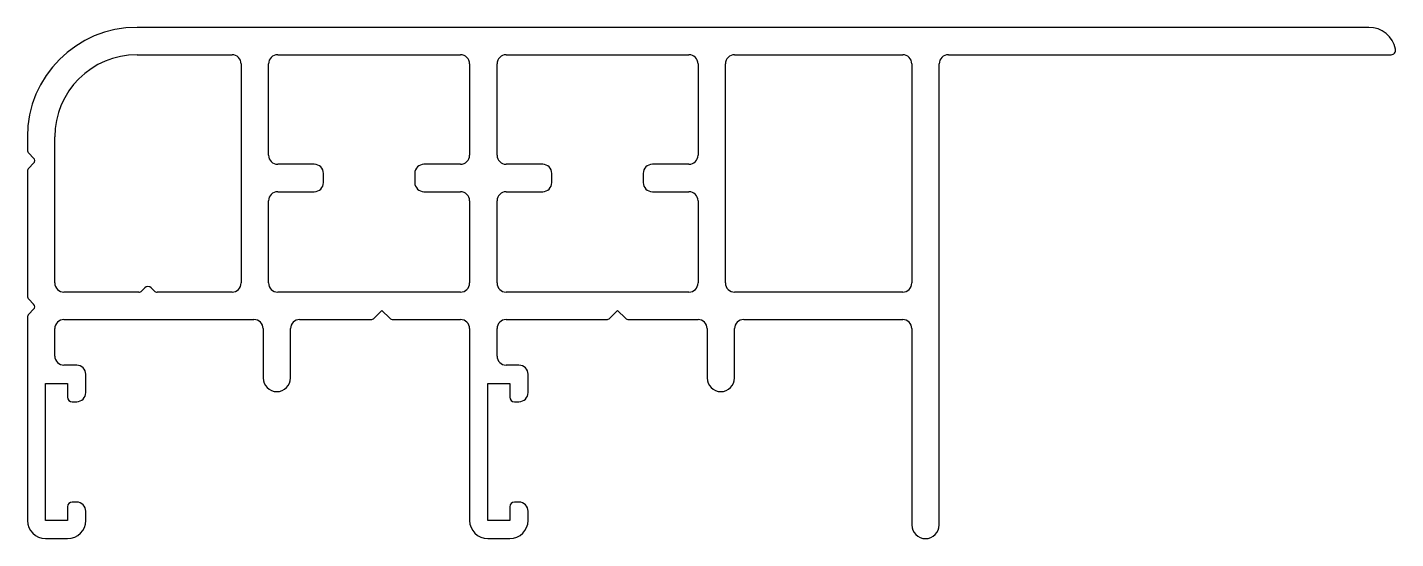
# Model space of a CAD drawing. Extents: x 0.8 to 75.7, y 0.6 to 28.6.
import ezdxf

# ---------------------------------------------------------------- set-up
doc = ezdxf.new("R2010")
doc.units = 0
doc.layers.get('0').update_dxf_attribs({"linetype": 'CONTINUOUS'})

msp = doc.modelspace()

# ---------------------------------------------------------------- linework, layer by layer
for p, q in [((74.199, 28.596), (6.799, 28.596)), ((6.799, 27.096), (11.999, 27.096)), ((14.499, 27.096), (24.499, 27.096)), ((26.999, 27.096), (36.999, 27.096)), ((39.499, 27.096), (48.699, 27.096)), ((51.199, 27.096), (75.424, 27.096)), ((12.499, 26.596), (12.499, 14.596)), ((13.999, 21.596), (13.999, 26.596)), ((24.999, 26.596), (24.999, 21.596)), ((26.499, 21.596), (26.499, 26.596)), ((37.499, 26.596), (37.499, 21.596)), ((38.999, 14.596), (38.999, 26.596)), ((49.199, 26.596), (49.199, 14.596)), ((50.699, 1.346), (50.699, 26.596)), ((0.799, 22.596), (0.799, 21.882)), ((2.299, 14.596), (2.299, 22.596)), ((0.872, 21.705), (1.14, 21.437)), ((1.14, 21.154), (0.872, 20.886)), ((16.499, 21.096), (14.499, 21.096)), ((24.499, 21.096), (22.499, 21.096)), ((28.999, 21.096), (26.999, 21.096)), ((36.999, 21.096), (34.999, 21.096)), ((0.799, 20.709), (0.799, 13.882)), ((16.999, 20.096), (16.999, 20.596)), ((21.999, 20.596), (21.999, 20.096)), ((29.499, 20.096), (29.499, 20.596)), ((34.499, 20.596), (34.499, 20.096)), ((14.499, 19.596), (16.499, 19.596)), ((22.499, 19.596), (24.499, 19.596)), ((26.999, 19.596), (28.999, 19.596)), ((34.999, 19.596), (36.999, 19.596)), ((13.999, 14.596), (13.999, 19.096)), ((24.999, 19.096), (24.999, 14.596)), ((26.499, 14.596), (26.499, 19.096)), ((37.499, 19.096), (37.499, 14.596)), ((7.222, 14.325), (7.067, 14.169)), ((7.731, 14.169), (7.576, 14.325)), ((0.872, 13.705), (1.14, 13.437)), ((6.89, 14.096), (2.799, 14.096)), ((11.999, 14.096), (7.908, 14.096)), ((24.499, 14.096), (14.499, 14.096)), ((36.999, 14.096), (26.999, 14.096)), ((48.699, 14.096), (39.499, 14.096)), ((1.14, 13.154), (0.872, 12.886)), ((19.772, 12.669), (20.199, 13.096)), ((20.199, 13.096), (20.626, 12.669)), ((32.672, 12.669), (33.099, 13.096)), ((33.099, 13.096), (33.526, 12.669)), ((0.799, 12.709), (0.799, 1.596)), ((2.299, 10.596), (2.299, 12.096)), ((2.799, 12.596), (13.199, 12.596)), ((13.699, 12.096), (13.699, 9.396)), ((15.199, 9.396), (15.199, 12.096)), ((15.699, 12.596), (19.595, 12.596)), ((20.803, 12.596), (24.499, 12.596)), ((24.999, 12.096), (24.999, 1.596)), ((26.499, 10.596), (26.499, 12.096)), ((26.999, 12.596), (32.495, 12.596)), ((33.703, 12.596), (37.499, 12.596)), ((37.999, 12.096), (37.999, 9.396)), ((39.499, 9.396), (39.499, 12.096)), ((39.999, 12.596), (48.699, 12.596)), ((49.199, 12.096), (49.199, 1.346)), ((3.499, 10.096), (2.799, 10.096)), ((27.699, 10.096), (26.999, 10.096)), ((1.799, 1.596), (1.799, 9.096)), ((1.799, 9.096), (2.999, 9.096)), ((2.999, 9.096), (2.999, 8.346)), ((3.999, 8.596), (3.999, 9.596)), ((25.999, 1.596), (25.999, 9.096)), ((25.999, 9.096), (27.199, 9.096)), ((27.199, 9.096), (27.199, 8.346)), ((28.199, 8.596), (28.199, 9.596)), ((3.249, 8.096), (3.499, 8.096)), ((27.449, 8.096), (27.699, 8.096)), ((2.999, 2.346), (2.999, 1.596)), ((3.499, 2.596), (3.249, 2.596)), ((27.199, 2.346), (27.199, 1.596)), ((27.699, 2.596), (27.449, 2.596)), ((2.999, 1.596), (1.799, 1.596)), ((3.999, 1.596), (3.999, 2.096)), ((27.199, 1.596), (25.999, 1.596)), ((28.199, 1.596), (28.199, 2.096)), ((1.799, 0.596), (2.999, 0.596)), ((25.999, 0.596), (27.199, 0.596))]:
    msp.add_line(p, q)
for centre, radius, start, end in [((6.799, 22.596), 6, 90, 180), ((74.199, 27.096), 1.5, 11.53696, 90), ((6.799, 22.596), 4.5, 90, 180), ((11.999, 26.596), 0.5, 360, 90), ((14.499, 26.596), 0.5, 90, 180), ((24.499, 26.596), 0.5, 360, 90), ((26.999, 26.596), 0.5, 90, 180), ((36.999, 26.596), 0.5, 360, 90), ((39.499, 26.596), 0.5, 90, 180), ((48.699, 26.596), 0.5, 360, 90), ((51.199, 26.596), 0.5, 90, 180), ((75.424, 27.346), 0.25, 270, 11.53696), ((1.049, 21.882), 0.25, 180, 225), ((0.999, 21.296), 0.2, 315, 45), ((14.499, 21.596), 0.5, 180, 270), ((16.499, 20.596), 0.5, 0, 90), ((22.499, 20.596), 0.5, 90, 180), ((24.499, 21.596), 0.5, 270, 0), ((26.999, 21.596), 0.5, 180, 270), ((28.999, 20.596), 0.5, 0, 90), ((34.999, 20.596), 0.5, 90, 180), ((36.999, 21.596), 0.5, 270, 0), ((1.049, 20.709), 0.25, 135, 180), ((14.499, 19.096), 0.5, 90, 180), ((16.499, 20.096), 0.5, 270, 0), ((22.499, 20.096), 0.5, 180, 270), ((24.499, 19.096), 0.5, 360, 90), ((26.999, 19.096), 0.5, 90, 180), ((28.999, 20.096), 0.5, 270, 0), ((34.999, 20.096), 0.5, 180, 270), ((36.999, 19.096), 0.5, 360, 90), ((2.799, 14.596), 0.5, 180, 270), ((7.399, 14.148), 0.25, 45, 135), ((11.999, 14.596), 0.5, 270, 0), ((14.499, 14.596), 0.5, 180, 270), ((24.499, 14.596), 0.5, 270, 0), ((26.999, 14.596), 0.5, 180, 270), ((36.999, 14.596), 0.5, 270, 0), ((39.499, 14.596), 0.5, 180, 270), ((48.699, 14.596), 0.5, 270, 0), ((1.049, 13.882), 0.25, 180, 225), ((6.89, 14.346), 0.25, 270, 315), ((7.908, 14.346), 0.25, 225, 270), ((1.049, 12.709), 0.25, 135, 180), ((0.999, 13.296), 0.2, 315, 45), ((2.799, 12.096), 0.5, 90, 180), ((13.199, 12.096), 0.5, 0, 90), ((15.699, 12.096), 0.5, 90, 180), ((19.595, 12.846), 0.25, 270, 315), ((20.803, 12.846), 0.25, 225, 270), ((24.499, 12.096), 0.5, 360, 90), ((26.999, 12.096), 0.5, 90, 180), ((32.495, 12.846), 0.25, 270, 315), ((33.703, 12.846), 0.25, 225, 270), ((37.499, 12.096), 0.5, 360, 90), ((39.999, 12.096), 0.5, 90, 180), ((48.699, 12.096), 0.5, 360, 90), ((2.799, 10.596), 0.5, 180, 270), ((26.999, 10.596), 0.5, 180, 270), ((3.499, 9.596), 0.5, 0, 90), ((27.699, 9.596), 0.5, 0, 90), ((14.449, 9.396), 0.75, 180, 0), ((38.749, 9.396), 0.75, 180, 0), ((3.249, 8.346), 0.25, 180, 270), ((3.499, 8.596), 0.5, 270, 0), ((27.449, 8.346), 0.25, 180, 270), ((27.699, 8.596), 0.5, 270, 360), ((3.249, 2.346), 0.25, 90, 180), ((3.499, 2.096), 0.5, 0, 90), ((27.449, 2.346), 0.25, 90, 180), ((27.699, 2.096), 0.5, 0, 90), ((1.799, 1.596), 1, 180, 270), ((2.999, 1.596), 1, 270, 0), ((25.999, 1.596), 1, 180, 270), ((27.199, 1.596), 1, 270, 0), ((49.949, 1.346), 0.75, 180, 0)]:
    msp.add_arc(centre, radius, start, end)

doc.saveas('drawing.dxf')
